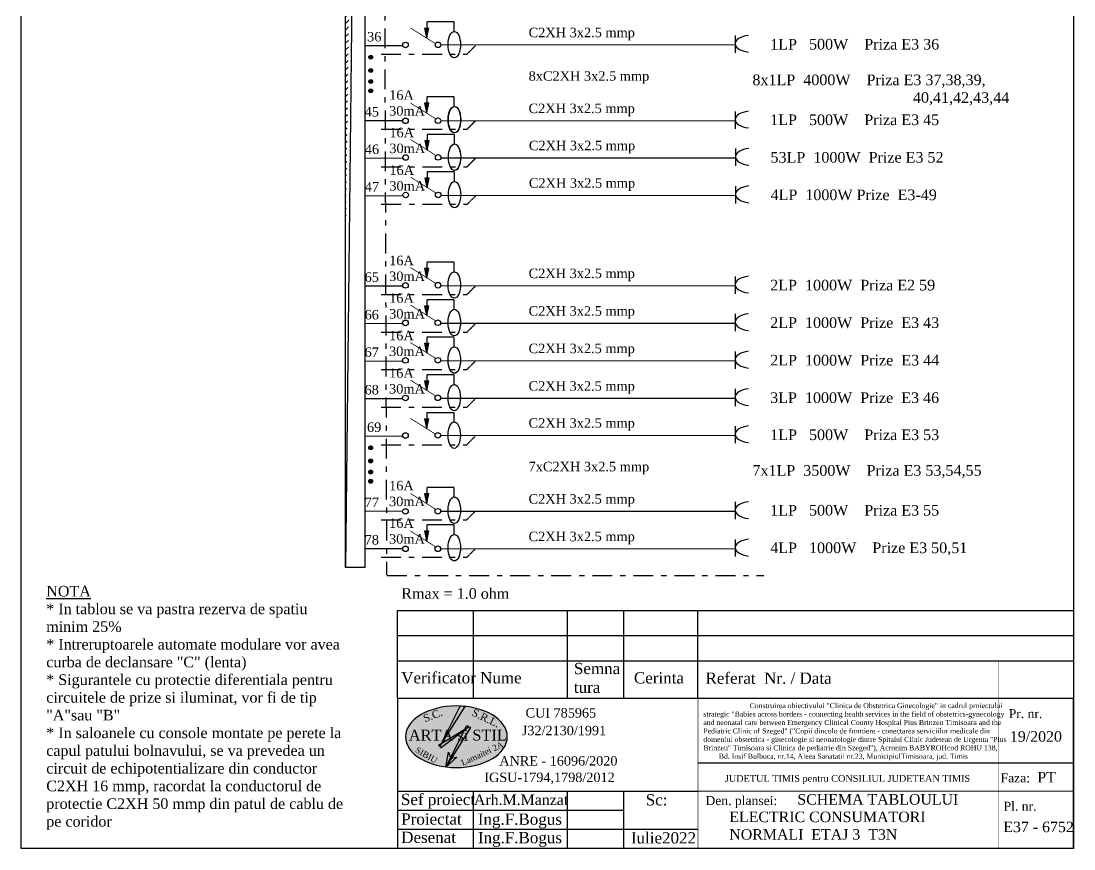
# Model space of a CAD drawing. Header units: inches. Extents: x -369701 to 85886, y 28217 to 66726.
# Drawn here: x -40900 to -26876, y 28218 to 39250 of the extents above; entities that cross this region are included whole.
import ezdxf

# ---------------------------------------------------------------- set-up
doc = ezdxf.new("R2010")
doc.units = ezdxf.units.IN
doc.header["$MEASUREMENT"] = 0
doc.linetypes.add('DOUBLE_DASHED', pattern=[1.093611, 0.529167, -0.211667, 0.141111, -0.211667])
doc.layers.add('Circuite', color=7, linetype='Continuous', lineweight=25)
doc.layers.add('Circuite incendiu', color=1, linetype='Continuous', lineweight=25)
for name, color, linetype in [('circuite iluminat normal', 7, 'Continuous'), ('circuite prize normal', 7, 'Continuous'), ('ELECTRICAL', 7, 'Continuous'), ('Texte', 7, 'Continuous')]:
    doc.layers.add(name, color=color, linetype=linetype)
doc.styles.get("Standard").update_dxf_attribs({"font": 'arial.ttf'})

msp = doc.modelspace()

# ---------------------------------------------------------------- hatches: boundary and pattern name
at = {"layer": 'Circuite', "linetype": 'Continuous'}
h = msp.add_hatch(color=256, dxfattribs=at)
h.paths.add_polyline_path([(-35496, 39030), (-35496, 39160), (-35522, 39160)])
h.paths.add_polyline_path([(-35469, 39160), (-35496, 39160), (-35496, 39030)])
h = msp.add_hatch(color=256, dxfattribs=at)
h.paths.add_polyline_path([(-35495, 38030), (-35495, 38160), (-35521, 38160)])
h.paths.add_polyline_path([(-35469, 38160), (-35495, 38160), (-35495, 38030)])
h = msp.add_hatch(color=256, dxfattribs=at)
h.paths.add_polyline_path([(-35492, 37530), (-35492, 37660), (-35518, 37660)])
h.paths.add_polyline_path([(-35466, 37660), (-35492, 37660), (-35492, 37530)])
h = msp.add_hatch(color=256, dxfattribs=at)
h.paths.add_polyline_path([(-35492, 37030), (-35492, 37160), (-35518, 37160)])
h.paths.add_polyline_path([(-35466, 37160), (-35492, 37160), (-35492, 37030)])
h = msp.add_hatch(color=256, dxfattribs=at)
h.paths.add_polyline_path([(-35495, 35826), (-35495, 35956), (-35522, 35956)])
h.paths.add_polyline_path([(-35469, 35956), (-35495, 35956), (-35495, 35826)])
h = msp.add_hatch(color=256, dxfattribs=at)
h.paths.add_polyline_path([(-35496, 35326), (-35496, 35456), (-35522, 35456)])
h.paths.add_polyline_path([(-35470, 35456), (-35496, 35456), (-35496, 35326)])
h = msp.add_hatch(color=256, dxfattribs=at)
h.paths.add_polyline_path([(-35496, 34826), (-35496, 34956), (-35522, 34956)])
h.paths.add_polyline_path([(-35470, 34956), (-35496, 34956), (-35496, 34826)])
h = msp.add_hatch(color=256, dxfattribs=at)
h.paths.add_polyline_path([(-35496, 34326), (-35496, 34456), (-35523, 34456)])
h.paths.add_polyline_path([(-35470, 34456), (-35496, 34456), (-35496, 34326)])
h = msp.add_hatch(color=256, dxfattribs=at)
h.paths.add_polyline_path([(-35496, 33826), (-35496, 33956), (-35522, 33956)])
h.paths.add_polyline_path([(-35470, 33956), (-35496, 33956), (-35496, 33826)])
h = msp.add_hatch(color=256, dxfattribs=at)
h.paths.add_polyline_path([(-35496, 32826), (-35496, 32956), (-35522, 32956)])
h.paths.add_polyline_path([(-35470, 32956), (-35496, 32956), (-35496, 32826)])
h = msp.add_hatch(color=256, dxfattribs=at)
h.paths.add_polyline_path([(-35496, 32326), (-35496, 32456), (-35522, 32456)])
h.paths.add_polyline_path([(-35470, 32456), (-35496, 32456), (-35496, 32326)])
at = {"layer": 'circuite iluminat normal'}
h = msp.add_hatch(color=256, dxfattribs=at)
h.paths.add_polyline_path([(-36251, 38744, 0.528515), (-36218, 38769), (-36245, 38757)])
h.paths.add_polyline_path([(-36251, 38744), (-36245, 38757), (-36261, 38751, 0.127588)])
h.paths.add_polyline_path([(-36261, 38751), (-36218, 38769, 0.086363), (-36220, 38777, 0.099878), (-36226, 38785), (-36268, 38767, 0.099878), (-36266, 38758, 0.086363)])
h.paths.add_polyline_path([(-36268, 38767), (-36226, 38785, 0.664213)])
h = msp.add_hatch(color=256, dxfattribs=at)
h.paths.add_polyline_path([(-36249, 38744, 0.528515), (-36217, 38769), (-36244, 38757)])
h.paths.add_polyline_path([(-36249, 38744), (-36244, 38757), (-36259, 38751, 0.127588)])
h.paths.add_polyline_path([(-36259, 38751), (-36217, 38769, 0.086363), (-36219, 38777, 0.099878), (-36224, 38785), (-36266, 38767, 0.099878), (-36264, 38758, 0.086363)])
h.paths.add_polyline_path([(-36266, 38767), (-36224, 38785, 0.664213)])
h = msp.add_hatch(color=256, dxfattribs=at)
h.paths.add_polyline_path([(-36251, 38567, 0.528515), (-36218, 38593), (-36245, 38581)])
h.paths.add_polyline_path([(-36251, 38567), (-36245, 38581), (-36261, 38574, 0.127588)])
h.paths.add_polyline_path([(-36261, 38574), (-36218, 38593, 0.086363), (-36220, 38601, 0.099878), (-36226, 38609), (-36268, 38591, 0.099878), (-36266, 38581, 0.086363)])
h.paths.add_polyline_path([(-36268, 38591), (-36226, 38609, 0.664213)])
h = msp.add_hatch(color=256, dxfattribs=at)
h.paths.add_polyline_path([(-36249, 38567, 0.528515), (-36217, 38593), (-36244, 38581)])
h.paths.add_polyline_path([(-36249, 38567), (-36244, 38581), (-36259, 38574, 0.127588)])
h.paths.add_polyline_path([(-36259, 38574), (-36217, 38593, 0.086363), (-36219, 38601, 0.099878), (-36224, 38609), (-36266, 38591, 0.099878), (-36264, 38581, 0.086363)])
h.paths.add_polyline_path([(-36266, 38591), (-36224, 38609, 0.664213)])
h = msp.add_hatch(color=256, dxfattribs=at)
h.paths.add_polyline_path([(-36251, 38421, 0.528515), (-36218, 38446), (-36245, 38434)])
h.paths.add_polyline_path([(-36251, 38421), (-36245, 38434), (-36261, 38428, 0.127588)])
h.paths.add_polyline_path([(-36261, 38428), (-36218, 38446, 0.086363), (-36220, 38454, 0.099878), (-36226, 38463), (-36268, 38444, 0.099878), (-36266, 38435, 0.086363)])
h.paths.add_polyline_path([(-36268, 38444), (-36226, 38463, 0.664213)])
h = msp.add_hatch(color=256, dxfattribs=at)
h.paths.add_polyline_path([(-36249, 38421, 0.528515), (-36217, 38446), (-36244, 38434)])
h.paths.add_polyline_path([(-36249, 38421), (-36244, 38434), (-36259, 38428, 0.127588)])
h.paths.add_polyline_path([(-36259, 38428), (-36217, 38446, 0.086363), (-36219, 38454, 0.099878), (-36224, 38463), (-36266, 38444, 0.099878), (-36264, 38435, 0.086363)])
h.paths.add_polyline_path([(-36266, 38444), (-36224, 38463, 0.664213)])
h = msp.add_hatch(color=256, dxfattribs=at)
h.paths.add_polyline_path([(-36251, 38297, 0.528515), (-36218, 38323), (-36245, 38311)])
h.paths.add_polyline_path([(-36251, 38297), (-36245, 38311), (-36261, 38304, 0.127588)])
h.paths.add_polyline_path([(-36261, 38304), (-36218, 38323, 0.086363), (-36220, 38331, 0.099878), (-36226, 38339), (-36268, 38321, 0.099878), (-36266, 38311, 0.086363)])
h.paths.add_polyline_path([(-36268, 38321), (-36226, 38339, 0.664213)])
h = msp.add_hatch(color=256, dxfattribs=at)
h.paths.add_polyline_path([(-36249, 38297, 0.528515), (-36217, 38323), (-36244, 38311)])
h.paths.add_polyline_path([(-36249, 38297), (-36244, 38311), (-36259, 38304, 0.127588)])
h.paths.add_polyline_path([(-36259, 38304), (-36217, 38323, 0.086363), (-36219, 38331, 0.099878), (-36224, 38339), (-36266, 38321, 0.099878), (-36264, 38311, 0.086363)])
h.paths.add_polyline_path([(-36266, 38321), (-36224, 38339, 0.664213)])
h = msp.add_hatch(color=256, dxfattribs=at)
h.paths.add_polyline_path([(-36251, 33540, 0.528515), (-36219, 33566), (-36246, 33554)])
h.paths.add_polyline_path([(-36251, 33540), (-36246, 33554), (-36262, 33547, 0.127588)])
h.paths.add_polyline_path([(-36262, 33547), (-36219, 33566, 0.086363), (-36221, 33574, 0.099878), (-36227, 33582), (-36269, 33564, 0.099878), (-36266, 33554, 0.086363)])
h.paths.add_polyline_path([(-36269, 33564), (-36227, 33582, 0.664213)])
h = msp.add_hatch(color=256, dxfattribs=at)
h.paths.add_polyline_path([(-36249, 33540, 0.528515), (-36217, 33566), (-36244, 33554)])
h.paths.add_polyline_path([(-36249, 33540), (-36244, 33554), (-36260, 33547, 0.127588)])
h.paths.add_polyline_path([(-36260, 33547), (-36217, 33566, 0.086363), (-36219, 33574, 0.099878), (-36225, 33582), (-36267, 33564, 0.099878), (-36265, 33554, 0.086363)])
h.paths.add_polyline_path([(-36267, 33564), (-36225, 33582, 0.664213)])
h = msp.add_hatch(color=256, dxfattribs=at)
h.paths.add_polyline_path([(-36251, 33364, 0.528515), (-36219, 33389), (-36246, 33377)])
h.paths.add_polyline_path([(-36251, 33364), (-36246, 33377), (-36262, 33370, 0.127588)])
h.paths.add_polyline_path([(-36262, 33370), (-36219, 33389, 0.086363), (-36221, 33397, 0.099878), (-36227, 33405), (-36269, 33387, 0.099878), (-36266, 33378, 0.086363)])
h.paths.add_polyline_path([(-36269, 33387), (-36227, 33405, 0.664213)])
h = msp.add_hatch(color=256, dxfattribs=at)
h.paths.add_polyline_path([(-36249, 33364, 0.528515), (-36217, 33389), (-36244, 33377)])
h.paths.add_polyline_path([(-36249, 33364), (-36244, 33377), (-36260, 33370, 0.127588)])
h.paths.add_polyline_path([(-36260, 33370), (-36217, 33389, 0.086363), (-36219, 33397, 0.099878), (-36225, 33405), (-36267, 33387, 0.099878), (-36265, 33378, 0.086363)])
h.paths.add_polyline_path([(-36267, 33387), (-36225, 33405, 0.664213)])
h = msp.add_hatch(color=256, dxfattribs=at)
h.paths.add_polyline_path([(-36251, 33217, 0.528515), (-36219, 33243), (-36246, 33231)])
h.paths.add_polyline_path([(-36251, 33217), (-36246, 33231), (-36262, 33224, 0.127588)])
h.paths.add_polyline_path([(-36262, 33224), (-36219, 33243, 0.086363), (-36221, 33251, 0.099878), (-36227, 33259), (-36269, 33241, 0.099878), (-36266, 33231, 0.086363)])
h.paths.add_polyline_path([(-36269, 33241), (-36227, 33259, 0.664213)])
h = msp.add_hatch(color=256, dxfattribs=at)
h.paths.add_polyline_path([(-36249, 33217, 0.528515), (-36217, 33243), (-36244, 33231)])
h.paths.add_polyline_path([(-36249, 33217), (-36244, 33231), (-36260, 33224, 0.127588)])
h.paths.add_polyline_path([(-36260, 33224), (-36217, 33243, 0.086363), (-36219, 33251, 0.099878), (-36225, 33259), (-36267, 33241, 0.099878), (-36265, 33231, 0.086363)])
h.paths.add_polyline_path([(-36267, 33241), (-36225, 33259, 0.664213)])
h = msp.add_hatch(color=256, dxfattribs=at)
h.paths.add_polyline_path([(-36251, 33094, 0.528515), (-36219, 33119), (-36246, 33107)])
h.paths.add_polyline_path([(-36251, 33094), (-36246, 33107), (-36262, 33100, 0.127588)])
h.paths.add_polyline_path([(-36262, 33100), (-36219, 33119, 0.086363), (-36221, 33127, 0.099878), (-36227, 33135), (-36269, 33117, 0.099878), (-36266, 33107, 0.086363)])
h.paths.add_polyline_path([(-36269, 33117), (-36227, 33135, 0.664213)])
h = msp.add_hatch(color=256, dxfattribs=at)
h.paths.add_polyline_path([(-36249, 33094, 0.528515), (-36217, 33119), (-36244, 33107)])
h.paths.add_polyline_path([(-36249, 33094), (-36244, 33107), (-36260, 33100, 0.127588)])
h.paths.add_polyline_path([(-36260, 33100), (-36217, 33119, 0.086363), (-36219, 33127, 0.099878), (-36225, 33135), (-36267, 33117, 0.099878), (-36265, 33107, 0.086363)])
h.paths.add_polyline_path([(-36267, 33117), (-36225, 33135, 0.664213)])
at = {"layer": 'Circuite incendiu'}
h = msp.add_hatch(dxfattribs=at)
h.set_pattern_fill('ANSI31', color=256, scale=500, style=0)
h.set_pattern_definition([(45, (-1631341.14, -1142683.22), (-44.1941738, 44.1941738), [])])
h.paths.add_polyline_path([(-36321, 54757), (-36577, 54757), (-36577, 36229)])
at = {"layer": 'ELECTRICAL', "linetype": 'Continuous', "true_color": 0x7fd2f5}
h = msp.add_hatch(color=141, dxfattribs=at)
edge = h.paths.add_edge_path()
edge.add_ellipse((-35101, 29713), major_axis=(-678, 0), ratio=0.605763, start_angle=0, end_angle=360, ccw=False)
h.paths.add_polyline_path([(-35075, 29407), (-34505, 29674), (-34452, 29562), (-35023, 29295)], flags=9)
h.paths.add_polyline_path([(-35624, 29609), (-35329, 29441), (-35389, 29335), (-35684, 29503)], flags=24)
h.paths.add_polyline_path([(-34875, 30124), (-34503, 29947), (-34568, 29810), (-34940, 29987)], flags=25)
h.paths.add_polyline_path([(-35588, 30014), (-35322, 30115), (-35268, 29972), (-35534, 29871)], flags=25)
h.paths.add_polyline_path([(-35778, 29843), (-34436, 29843), (-34436, 29620), (-35778, 29620)], flags=25)
at = {"layer": 'ELECTRICAL', "linetype": 'Continuous'}
h = msp.add_hatch(color=1, dxfattribs=at)
h.paths.add_polyline_path([(-34984, 30118), (-35050, 30125), (-35300, 29627), (-35291, 29632)])
h.paths.add_polyline_path([(-35300, 29627), (-35339, 29603), (-35321, 29585)])
h.paths.add_polyline_path([(-35291, 29632), (-35300, 29627), (-35321, 29585)], flags=17)
h.paths.add_polyline_path([(-34993, 29802), (-34986, 29816), (-35291, 29632), (-35321, 29585), (-35303, 29567)])
h.paths.add_polyline_path([(-34935, 29847), (-34986, 29816), (-34993, 29802)], flags=17)
h.paths.add_polyline_path([(-34935, 29847), (-34993, 29802), (-35178, 29439), (-35174, 29430), (-35167, 29431), (-34915, 29835), (-34962, 29864), (-34986, 29816)])
h.paths.add_polyline_path([(-35095, 29441), (-35167, 29431), (-35244, 29309)])
h.paths.add_polyline_path([(-35167, 29431), (-35174, 29430), (-35178, 29439), (-35244, 29309)])
h.paths.add_polyline_path([(-35178, 29439), (-35206, 29507), (-35244, 29309)])

# ---------------------------------------------------------------- linework, layer by layer
at = {"layer": 'Circuite', "linetype": 'DOUBLE_DASHED', "ltscale": 500}
msp.add_line((-36111, 55557), (-36031, 31865), dxfattribs=at)
at = {"layer": 'Circuite', "linetype": 'Continuous'}
for p, q in [((-35496, 39030), (-35522, 39160)), ((-35132, 39240), (-35496, 39240)), ((-35496, 39235), (-35496, 39030)), ((-35496, 39030), (-35469, 39160)), ((-35132, 39113), (-35132, 39234)), ((-35495, 38030), (-35521, 38160)), ((-35521, 38160), (-35469, 38160)), ((-35131, 38240), (-35495, 38240)), ((-35495, 38235), (-35495, 38030)), ((-35495, 38030), (-35469, 38160)), ((-35131, 38113), (-35131, 38234)), ((-35128, 37740), (-35492, 37740)), ((-35492, 37735), (-35492, 37530)), ((-35128, 37613), (-35128, 37734)), ((-35492, 37530), (-35518, 37660)), ((-35518, 37660), (-35466, 37660)), ((-35492, 37530), (-35466, 37660)), ((-35128, 37240), (-35492, 37240)), ((-35492, 37235), (-35492, 37030)), ((-35128, 37113), (-35128, 37234)), ((-35492, 37030), (-35518, 37160)), ((-35518, 37160), (-35466, 37160)), ((-35492, 37030), (-35466, 37160)), ((-35495, 35826), (-35522, 35956)), ((-35522, 35956), (-35469, 35956)), ((-35131, 36036), (-35495, 36036)), ((-35495, 36032), (-35495, 35826)), ((-35495, 35826), (-35469, 35956)), ((-35131, 35910), (-35131, 36030)), ((-35496, 35532), (-35496, 35326)), ((-35131, 35536), (-35495, 35536)), ((-35132, 35410), (-35132, 35530)), ((-35496, 35326), (-35522, 35456)), ((-35522, 35456), (-35470, 35456)), ((-35496, 35326), (-35470, 35456)), ((-35496, 34826), (-35522, 34956)), ((-35522, 34956), (-35470, 34956)), ((-35132, 35036), (-35496, 35036)), ((-35496, 35032), (-35496, 34826)), ((-35496, 34826), (-35470, 34956)), ((-35132, 34910), (-35132, 35030)), ((-35132, 34536), (-35496, 34536)), ((-35496, 34532), (-35496, 34326)), ((-35132, 34410), (-35132, 34530)), ((-35496, 34326), (-35523, 34456)), ((-35523, 34456), (-35470, 34456)), ((-35496, 34326), (-35470, 34456)), ((-35496, 33826), (-35522, 33956)), ((-35522, 33950), (-35470, 33950)), ((-35496, 34032), (-35496, 33826)), ((-35132, 34030), (-35496, 34030)), ((-35496, 33826), (-35470, 33956)), ((-35132, 33910), (-35132, 34030)), ((-35496, 32826), (-35522, 32956)), ((-35522, 32956), (-35470, 32956)), ((-35132, 33036), (-35496, 33036)), ((-35496, 33032), (-35496, 32826)), ((-35496, 32826), (-35470, 32956)), ((-35132, 32910), (-35132, 33030)), ((-35132, 32536), (-35496, 32536)), ((-35496, 32326), (-35522, 32456)), ((-35522, 32456), (-35470, 32456)), ((-35496, 32532), (-35496, 32326)), ((-35496, 32326), (-35470, 32456)), ((-35132, 32410), (-35132, 32530))]:
    msp.add_line(p, q, dxfattribs=at)
at = {"layer": 'Circuite', "linetype": 'Continuous', "ltscale": 2}
msp.add_line((-31878, 29364), (-26876, 29364), dxfattribs=at)
at = {"layer": 'Circuite'}
msp.add_lwpolyline([(-36577, 54757), (-36321, 54757), (-36321, 31970), (-36577, 31970)], close=True, dxfattribs=at)
at = {"layer": 'Circuite', "linetype": 'Continuous'}
for centre in [(-35129, 38936), (-35129, 37936), (-35125, 37936), (-35126, 37436), (-35125, 37436), (-35126, 36936), (-35129, 35733), (-35129, 35233), (-35129, 35233), (-35129, 34732), (-35129, 34732), (-35130, 34232), (-35130, 33732), (-35129, 32732), (-35129, 32232)]:
    msp.add_ellipse(centre, major_axis=(0, 176), ratio=0.466655, dxfattribs=at)
at = {"layer": 'circuite iluminat normal'}
for centre in [(-36243, 38768), (-36241, 38768), (-36243, 38591), (-36241, 38591), (-36243, 38445), (-36241, 38445), (-36243, 38321), (-36241, 38321), (-36244, 33564), (-36242, 33564), (-36244, 33388), (-36242, 33388), (-36244, 33241), (-36242, 33241), (-36244, 33117), (-36242, 33117)]:
    msp.add_circle(centre, 24.8, dxfattribs=at)
at = {"layer": 'circuite prize normal'}
msp.add_lwpolyline([(-26884, 28226), (-40900, 28226), (-40900, 56073), (-26884, 56073)], close=True, dxfattribs=at)
at = {"layer": 'ELECTRICAL', "linetype": 'Continuous'}
for p, q in [((-36321, 54757), (-36577, 31970)), ((-35050, 30125), (-35321, 29585)), ((-35321, 29585), (-34984, 30118)), ((-35050, 30125), (-34984, 30118)), ((-35339, 29603), (-34935, 29847)), ((-34935, 29847), (-35303, 29567)), ((-35244, 29309), (-34962, 29864)), ((-34915, 29835), (-35244, 29309)), ((-34962, 29864), (-34915, 29835)), ((-35303, 29567), (-35339, 29603)), ((-35244, 29309), (-35206, 29507)), ((-35206, 29507), (-35174, 29430)), ((-35095, 29441), (-35244, 29309)), ((-35174, 29430), (-35095, 29441))]:
    msp.add_line(p, q, dxfattribs=at)
at = {"layer": 'ELECTRICAL', "color": 7, "linetype": 'Continuous'}
for p, q in [((-31387, 39058), (-31387, 38827)), ((-31387, 38047), (-31387, 37816)), ((-31383, 37551), (-31383, 37321)), ((-31383, 37051), (-31383, 36821)), ((-31387, 35848), (-31387, 35617)), ((-31387, 35348), (-31387, 35117)), ((-31387, 34848), (-31387, 34617)), ((-31388, 34348), (-31388, 34117)), ((-31387, 33854), (-31387, 33624)), ((-31387, 32843), (-31387, 32613)), ((-31387, 32343), (-31387, 32113))]:
    msp.add_line(p, q, dxfattribs=at)
at = {"layer": 'ELECTRICAL', "linetype": 'DOUBLE_DASHED'}
for p, q in [((-34961, 38809), (-34847, 38922)), ((-34961, 38809), (-34847, 38922)), ((-34961, 37809), (-34848, 37922)), ((-34958, 37809), (-34845, 37922)), ((-34958, 37309), (-34844, 37422)), ((-34958, 37309), (-34845, 37422)), ((-34958, 36809), (-34844, 36922)), ((-34961, 35605), (-34847, 35719)), ((-34961, 35105), (-34848, 35218)), ((-34962, 34605), (-34848, 34718)), ((-34962, 34105), (-34848, 34218)), ((-34962, 33605), (-34848, 33718)), ((-34962, 33605), (-34848, 33718)), ((-34962, 32605), (-34848, 32718)), ((-34962, 32105), (-34848, 32218))]:
    msp.add_line(p, q, dxfattribs=at)
at = {"layer": 'ELECTRICAL', "linetype": 'DOUBLE_DASHED', "ltscale": 500}
for p, q in [((-36104, 38809), (-34961, 38809)), ((-36104, 37809), (-34961, 37809)), ((-36101, 37809), (-34958, 37809)), ((-36101, 37309), (-34958, 37309)), ((-36101, 37309), (-34958, 37309)), ((-36101, 36809), (-34958, 36809)), ((-36104, 35606), (-34961, 35605)), ((-36105, 35106), (-34961, 35105)), ((-36105, 34606), (-34962, 34605)), ((-36105, 34105), (-34962, 34105)), ((-36105, 33605), (-34962, 33605)), ((-36105, 32605), (-34962, 32605)), ((-36105, 32105), (-34962, 32105)), ((-36024, 31862), (-31008, 31863))]:
    msp.add_line(p, q, dxfattribs=at)
at = {"layer": 'ELECTRICAL', "linetype": 'Continuous', "flags": 128}
for points, const_width in [([(-35377, 38947), (-35713, 39158)], 10.1), ([(-35377, 38947), (-35713, 39158)], 10.1), ([(-35377, 38947), (-35713, 39158)], 10.1), ([(-36324, 38922), (-35816, 38922)], 15.2), ([(-36325, 38922), (-35816, 38922)], 15.2), ([(-35309, 38932), (-31387, 38932)], 15.2), ([(-35377, 37947), (-35713, 38158)], 10.1), ([(-35377, 37947), (-35713, 38158)], 10.1), ([(-35377, 37947), (-35713, 38158)], 10.1), ([(-36324, 37922), (-35816, 37922)], 15.2), ([(-36324, 37922), (-35816, 37922)], 15.2), ([(-36324, 37922), (-35816, 37922)], 15.2), ([(-35309, 37920), (-31387, 37920)], 15.2), ([(-35374, 37459), (-35710, 37670)], 10.1), ([(-36321, 37422), (-35813, 37422)], 15.2), ([(-35307, 37425), (-31383, 37425)], 15.2), ([(-35374, 36959), (-35710, 37170)], 10.1), ([(-36321, 36922), (-35813, 36922)], 15.2), ([(-35307, 36925), (-31383, 36925)], 15.2), ([(-35377, 35755), (-35713, 35966)], 10.1), ([(-36325, 35719), (-35816, 35719)], 15.2), ([(-35311, 35722), (-31387, 35722)], 15.2), ([(-35378, 35255), (-35713, 35466)], 10.1), ([(-36325, 35219), (-35817, 35219)], 15.2), ([(-35311, 35222), (-31387, 35222)], 15.2), ([(-35378, 34755), (-35714, 34966)], 10.1), ([(-36325, 34719), (-35817, 34719)], 15.2), ([(-35311, 34722), (-31387, 34722)], 15.2), ([(-35378, 34255), (-35714, 34466)], 10.1), ([(-36326, 34219), (-35817, 34219)], 15.2), ([(-35312, 34222), (-31388, 34222)], 15.2), ([(-35378, 33744), (-35713, 33955)], 10.1), ([(-35378, 33744), (-35713, 33955)], 10.1), ([(-35378, 33744), (-35713, 33955)], 10.1), ([(-36325, 33719), (-35817, 33719)], 15.2), ([(-35310, 33728), (-31387, 33728)], 15.2), ([(-35378, 32744), (-35713, 32955)], 10.1), ([(-35378, 32744), (-35713, 32955)], 10.1), ([(-35378, 32744), (-35713, 32955)], 10.1), ([(-36325, 32719), (-35817, 32719)], 15.2), ([(-36325, 32719), (-35817, 32719)], 15.2), ([(-36325, 32719), (-35817, 32719)], 15.2), ([(-35310, 32717), (-31387, 32717)], 15.2), ([(-35378, 32244), (-35713, 32455)], 10.1), ([(-35378, 32244), (-35713, 32455)], 10.1), ([(-35378, 32244), (-35713, 32455)], 10.1), ([(-36325, 32219), (-35817, 32219)], 15.2), ([(-36325, 32219), (-35817, 32219)], 15.2), ([(-36325, 32219), (-35817, 32219)], 15.2), ([(-35310, 32217), (-31387, 32217)], 15.2)]:
    msp.add_lwpolyline(points, dxfattribs=dict(at, const_width=const_width))
at = {"layer": 'ELECTRICAL', "linetype": 'Continuous'}
for centre in [(-35779, 38932), (-35347, 38933), (-35779, 37920), (-35347, 37922), (-35776, 37432), (-35344, 37433), (-35776, 36932), (-35344, 36933), (-35779, 35728), (-35347, 35730), (-35780, 35228), (-35348, 35230), (-35780, 34728), (-35348, 34730), (-35780, 34228), (-35348, 34230), (-35780, 33728), (-35348, 33730), (-35780, 32717), (-35348, 32718), (-35348, 32218), (-35780, 32217)]:
    msp.add_circle(centre, 37.2, dxfattribs=at)
at = {"layer": 'ELECTRICAL', "color": 7, "linetype": 'Continuous'}
for centre in [(-31153, 38948), (-31153, 37937), (-31149, 37441), (-31149, 36941), (-31153, 35738), (-31153, 35238), (-31153, 34738), (-31154, 34238), (-31153, 33744), (-31153, 32733), (-31153, 32233)]:
    msp.add_ellipse(centre, major_axis=(-236, 0), ratio=0.487665, start_param=-1.324285, end_param=1.324285, dxfattribs=at)
at = {"layer": 'ELECTRICAL', "linetype": 'Continuous', "extrusion": (0, 0, -1)}
msp.add_ellipse((-35101, 29713), major_axis=(-678, 0), ratio=0.605763, dxfattribs=at)
at = {"layer": 'Texte', "linetype": 'Continuous'}
for p, q in [((-34873, 30561), (-34873, 31396)), ((-33623, 30561), (-33623, 31396)), ((-32873, 30561), (-32873, 31396)), ((-31884, 30561), (-31884, 31396)), ((-34873, 30226), (-34873, 31061)), ((-33623, 30226), (-33623, 31061)), ((-32873, 30226), (-32873, 31061)), ((-31884, 30226), (-31884, 31061)), ((-35884, 28988), (-31884, 28988)), ((-34873, 28226), (-34875, 28989)), ((-33623, 28226), (-33623, 28988)), ((-32873, 28218), (-32873, 28988)), ((-35884, 28734), (-32873, 28734)), ((-35884, 28480), (-31884, 28480))]:
    msp.add_line(p, q, dxfattribs=at)
at = {"layer": 'Texte', "linetype": 'Continuous', "flags": 128}
for points in [[(-35884, 30896), (-35884, 31396), (-26884, 31396)], [(-35884, 30896), (-35884, 31396), (-26884, 31396)], [(-35884, 30561), (-35884, 31061), (-26884, 31061)], [(-35884, 30561), (-35884, 31061), (-26884, 31061)], [(-35884, 30226), (-35884, 30726), (-26884, 30726)]]:
    msp.add_lwpolyline(points, dxfattribs=at)
at = {"layer": 'Texte', "linetype": 'Continuous'}
for points, const_width in [([(-27884, 28226), (-27884, 30714)], 5), ([(-31884, 28226), (-31884, 30226)], 10), ([(-35884, 28988), (-31884, 28988)], 10), ([(-31884, 28988), (-26884, 28988)], 10)]:
    msp.add_lwpolyline(points, dxfattribs=dict(at, const_width=const_width))
at = {"layer": 'Texte', "linetype": 'Continuous', "const_width": 15}
msp.add_lwpolyline([(-26884, 28226), (-35884, 28226), (-35884, 30226), (-26884, 30226)], close=True, dxfattribs=at)

# ---------------------------------------------------------------- texts
at = {"layer": 'Circuite', "linetype": 'Continuous', "char_height": 126.25, "width": 407.03, "attachment_point": 1}
for insert in [(-35997, 38327), (-35994, 37827), (-35994, 37327), (-35994, 37327), (-35997, 36123), (-35997, 35623), (-35998, 35123), (-35998, 34623), (-35998, 33123), (-35998, 32623)]:
    msp.add_mtext('{\\fTimes New Roman|b0|i0|c0|p18;16A\\P30mA}', dxfattribs=dict(at, insert=insert))
at = {"layer": 'ELECTRICAL', "linetype": 'DOUBLE_DASHED', "attachment_point": 1}
for s, insert, char_height, width in [('{\\fTimes New Roman|b0|i0|c0|p18;C2XH 3x2.5 mmp}', (-34139, 39161), 126.38, 2813.98), ('{\\fTimes New Roman|b0|i0|c0|p18;1LP   500W    Priza E3 36}', (-30921, 39012), 141.54, 8555.18), ('{\\fTimes New Roman|b0|i0|c0|p18;8xC2XH 3x2.5 mmp}', (-34139, 38581), 126.38, 2813.98), ('{\\fTimes New Roman|b0|i0|c0|p18;8x1LP  4000W    Priza E3 37,38,39,\\P                                        40,41,42,43,44}', (-31158, 38537), 141.54, 8555.18), ('{\\fTimes New Roman|b0|i0|c0|p18;C2XH 3x2.5 mmp}', (-34140, 38150), 126.38, 2813.98), ('{\\fTimes New Roman|b0|i0|c0|p18;1LP   500W    Priza E3 45}', (-30921, 38005), 141.54, 8555.18), ('{\\fTimes New Roman|b0|i0|c0|p18;C2XH 3x2.5 mmp}', (-34136, 37655), 126.38, 2813.98), ('{\\fTimes New Roman|b0|i0|c0|p18;53LP  1000W  Prize E3 52}', (-30917, 37505), 141.54, 8555.18), ('{\\fTimes New Roman|b0|i0|c0|p18;C2XH 3x2.5 mmp}', (-34136, 37155), 126.38, 2813.98), ('{\\fTimes New Roman|b0|i0|c0|p18;4LP  1000W Prize  E3-49}', (-30917, 37005), 141.54, 8555.18), ('{\\fTimes New Roman|b0|i0|c0|p18;C2XH 3x2.5 mmp}', (-34139, 35951), 126.38, 2813.98), ('{\\fTimes New Roman|b0|i0|c0|p18;2LP  1000W  Priza E2 59}', (-30921, 35802), 141.54, 8555.18), ('{\\fTimes New Roman|b0|i0|c0|p18;C2XH 3x2.5 mmp}', (-34139, 35451), 126.38, 2813.98), ('{\\fTimes New Roman|b0|i0|c0|p18;2LP  1000W  Prize  E3 43}', (-30921, 35302), 141.54, 8555.18), ('{\\fTimes New Roman|b0|i0|c0|p18;C2XH 3x2.5 mmp}', (-34140, 34951), 126.38, 2813.98), ('{\\fTimes New Roman|b0|i0|c0|p18;2LP  1000W  Prize  E3 44}', (-30921, 34802), 141.54, 8555.18), ('{\\fTimes New Roman|b0|i0|c0|p18;C2XH 3x2.5 mmp}', (-34140, 34451), 126.38, 2813.98), ('{\\fTimes New Roman|b0|i0|c0|p18;3LP  1000W  Prize  E3 46}', (-30922, 34302), 141.54, 8555.18), ('{\\fTimes New Roman|b0|i0|c0|p18;C2XH 3x2.5 mmp}', (-34140, 33958), 126.38, 2813.98), ('{\\fTimes New Roman|b0|i0|c0|p18;1LP   500W    Priza E3 53}', (-30921, 33808), 141.54, 8555.18), ('{\\fTimes New Roman|b0|i0|c0|p18;7xC2XH 3x2.5 mmp}', (-34140, 33377), 126.38, 2813.98), ('{\\fTimes New Roman|b0|i0|c0|p18;7x1LP  3500W    Priza E3 53,54,55}', (-31158, 33333), 141.54, 8555.18), ('{\\fTimes New Roman|b0|i0|c0|p18;C2XH 3x2.5 mmp}', (-34140, 32946), 126.38, 2813.98), ('{\\fTimes New Roman|b0|i0|c0|p18;1LP   500W    Priza E3 55}', (-30921, 32802), 141.54, 8555.18), ('{\\fTimes New Roman|b0|i0|c0|p18;C2XH 3x2.5 mmp}', (-34140, 32446), 126.38, 2813.98), ('{\\fTimes New Roman|b0|i0|c0|p18;4LP   1000W    Prize E3 50,51}', (-30921, 32302), 141.54, 8555.18), ('{\\fTimes New Roman|b0|i0|c0|p18;\\LNOTA\\P\\l* In tablou se va pastra rezerva de spatiu minim 25%\\P* Intreruptoarele automate modulare vor avea curba de declansare "C" (lenta)\\P* Sigurantele cu protectie diferentiala pentru circuitele de prize si iluminat, vor fi de tip "A"sau "B"\\P* In saloanele cu console montate pe perete la capul patului bolnavului, se va prevedea un circuit de echipotentializare din conductor C2XH 16 mmp, racordat la conductorul de protectie C2XH 50 mmp din patul de cablu de pe coridor}', (-40564, 31724), 141.541, 3974.27), ('{\\fTimes New Roman|b0|i0|c0|p18;Rmax = 1.0 ohm}', (-35835, 31693), 141.54, 8555.18)]:
    msp.add_mtext(s, dxfattribs=dict(at, insert=insert, char_height=char_height, width=width))
at = {"layer": 'ELECTRICAL', "linetype": 'Continuous', "char_height": 126.38, "width": 407.44, "attachment_point": 1}
for s, insert in [('{\\fTimes New Roman|b0|i0|c0|p18;36}', (-36291, 39105)), ('\\pxt1;{\\fTimes New Roman|b0|i0|c0|p18;45}', (-36324, 38105)), ('\\pxt1;{\\fTimes New Roman|b0|i0|c0|p18;46}', (-36321, 37605)), ('\\pxt1;{\\fTimes New Roman|b0|i0|c0|p18;47}', (-36321, 37105)), ('\\pxt1;{\\fTimes New Roman|b0|i0|c0|p18;65}', (-36324, 35901)), ('\\pxt1;{\\fTimes New Roman|b0|i0|c0|p18;66}', (-36324, 35401)), ('\\pxt1;{\\fTimes New Roman|b0|i0|c0|p18;67}', (-36325, 34901)), ('\\pxt1;{\\fTimes New Roman|b0|i0|c0|p18;68}', (-36325, 34401)), ('{\\fTimes New Roman|b0|i0|c0|p18;69}', (-36292, 33901)), ('{\\fTimes New Roman|b0|i0|c0|p18;77}', (-36323, 32901)), ('{\\fTimes New Roman|b0|i0|c0|p18;78}', (-36323, 32401))]:
    msp.add_mtext(s, dxfattribs=dict(at, insert=insert))
at = {"layer": 'Texte', "linetype": 'Continuous', "attachment_point": 1}
for s, insert, char_height, width in [('\\fTimes New Roman|b0|i0|c0|p18;Verificator', (-35836, 30574), 150, 957.75), ('\\fTimes New Roman|b0|i0|c0|p18;Nume', (-34786, 30574), 150, 957.8), ('\\fTimes New Roman|b0|i0|c0|p18;Semna\\Ptura', (-33536, 30698), 150, 957.8), ('\\fTimes New Roman|b0|i0|c0|p18;Cerinta ', (-32737, 30573), 150, 713.5), ('{\\fTimes New Roman|b0|i0|c0|p18;19/2020}', (-27729, 29787), 140, 1414.36), ('{\\fTimes New Roman|b0|i0|c0|p18;Faza:}', (-27853, 29225), 120, 1414.36), ('{\\fTimes New Roman|b0|i0|c0|p18;  PT }', (-27469, 29244), 140, 1414.36), ('{\\fTimes New Roman|b0|i0|c0|p18;Sef proiect}', (-35840, 28953), 150, 1016.64), ('{\\fTimes New Roman|b0|i0|c0|p18;Arh.M.Manzat}', (-34868, 28944), 140, 1423.27), ('{\\fTimes New Roman|b0|i0|c0|p18;  Sc:}', (-32693, 28948), 150, 713.5), ('{\\fTimes New Roman|b0|i0|c0|p18;                \\H0.93333x;SCHEMA TABLOULUI ELECTRIC CONSUMATORI NORMALI  ETAJ 3  T3N}', (-31466, 28949), 150, 3496), ('{\\fTimes New Roman|b0|i0|c0|p18;Proiectat}', (-35836, 28692), 150, 957.75), ('{\\fTimes New Roman|b0|i0|c0|p18;Ing.F.Bogus}', (-34816, 28690), 150, 957.75), ('{\\fTimes New Roman|b0|i0|c0|p18; E37 - 6752}', (-27870, 28582), 140, 1414.36), ('{\\fTimes New Roman|b0|i0|c0|p18;Desenat}', (-35836, 28448), 150, 957.75), ('{\\fTimes New Roman|b0|i0|c0|p18;Ing.F.Bogus}', (-34815, 28444), 150, 957.75), ('{\\fTimes New Roman|b0|i0|c0|p18;Iulie2022}', (-32777, 28441), 150, 1534.79)]:
    msp.add_mtext(s, dxfattribs=dict(at, insert=insert, char_height=char_height, width=width))
at = {"layer": 'Texte', "attachment_point": 1}
for s, insert, char_height, width in [('\\fTimes New Roman|b0|i0|c0|p18;Referat  Nr. / Data', (-31783, 30569), 150, 2000.85), ('{\\fTimes New Roman|b0|i0|c0|p18;                        \\H1.38x;      \\H0.97826x;Construirea obiectivului "Clinica de Obstetrica Ginecologie" in cadrul proiectului\\Pstrategic "Babies across borders - connecting health services in the field of obstetrics-gynecology and neonatal care between Emergency Clinical County Hospital Pius Brinzeu Timisoara and the Pediatric Clinic of Szeged" ("Copii dincolo de frontiere - conectarea serviciilor medicale din domeniul obstetrica - ginecologie si neonatologie dintre Spitalul Clinic Judetean de Urgenta "Pius Brinzeu" Timisoara si Clinica de pediatrie din Szeged"), Acronim BABYROHcod ROHU 138, \\P        Bd. Iosif Bulbuca, nr.14, Aleea Sanatatii nr.23, MunicipiulTimisoara, jud. Timis}', (-31812, 30162), 50, 3987.91), ('{\\fTimes New Roman|b0|i0|c0|p18;        CUI 785965 \\H1.1x; }', (-34557, 30094), 125, 4218.94), ('{\\fTimes New Roman|b0|i0|c0|p18;Pr. nr.}', (-27745, 30081), 120, 1688.6), ('{\\fTimes New Roman|b0|i0|c0|p18;ARTA si STIL }', (-35735, 29807), 144, 3081.12), ('\\pxt9;{\\fTimes New Roman|b0|i0|c0|p18;J32/2130/1991}', (-34229, 29859), 125, 4218.94), ('\\pxt12;{\\fTimes New Roman|b0|i0|c0|p18;ANRE - 16096/2020}', (-34529, 29455), 125, 4218.94), ('{\\fTimes New Roman|b0|i0|c0|p18;IGSU-1794,1798/2012}', (-34729, 29235), 125, 4218.94), ('{\\fTimes New Roman|b0|i0|c0|p18;JUDETUL TIMIS pentru CONSILIUL JUDETEAN TIMIS}', (-31525, 29203), 90, 3509.52), ('{\\fTimes New Roman|b0|i0|c0|p18;Den. plansei:   }', (-31784, 28923), 120, 1562.27), ('{\\fTimes New Roman|b0|i0|c0|p18;Pl. nr.}', (-27813, 28848), 120, 937.77)]:
    msp.add_mtext(s, dxfattribs=dict(at, insert=insert, char_height=char_height, width=width))
at = {"layer": 'Texte', "width": 3081.12, "attachment_point": 1}
for s, insert, char_height, rotation in [('{\\fTimes New Roman|b0|i0|c0|p18;S.C.}', (-35556, 29999), 100, 20.7146), ('{\\fTimes New Roman|b0|i0|c0|p18;S.R.L.}', (-34863, 30091), 100, 334.5926), ('{\\fTimes New Roman|b0|i0|c0|p18;Lamaitei 2A}', (-35049, 29397), 80, 25.0215), ('{\\fTimes New Roman|b0|i0|c0|p18;SIBIU}', (-35617, 29582), 80, 330.2913)]:
    msp.add_mtext(s, dxfattribs=dict(at, insert=insert, char_height=char_height, rotation=rotation))

doc.saveas('drawing.dxf')
